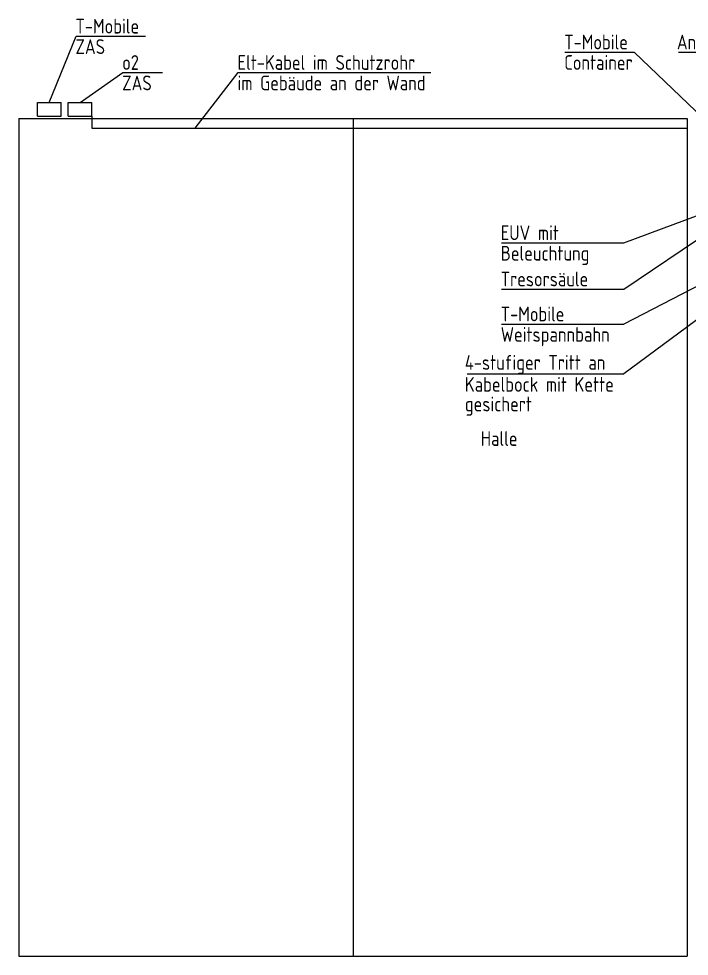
# Model space of a CAD drawing. Header units: millimetres. Extents: x -139278 to 641613, y -260926 to 217780.
# Drawn here: x 116937 to 133987, y -91229 to -67394 of the extents above; entities that cross this region are included whole.
import ezdxf
from ezdxf.enums import TextEntityAlignment as Align

# ---------------------------------------------------------------- set-up
doc = ezdxf.new("R2010")
doc.units = ezdxf.units.MM
doc.layers.add('70_T-Mobile', color=220, linetype='Continuous', lineweight=25)
doc.styles.add('ISOCP', font='ISOCP', dxfattribs={"width": 0.9})

msp = doc.modelspace()

# ---------------------------------------------------------------- linework, layer by layer
for p, q in [((130824.897, -68241.815), (132585.047, -68241.815)), ((134347.188, -69928.968), (132585.047, -68241.815)), ((133715.297, -68241.815), (136451.354, -68241.815)), ((118494.841, -69522.177), (119584.027, -68761.959)), ((119584.027, -68761.959), (120590.811, -68761.959)), ((121427.466, -70174.558), (122516.652, -68761.959)), ((122516.652, -68761.959), (127412.818, -68761.959)), ((118194.841, -69872.177), (118194.841, -69522.177)), ((118194.841, -69522.177), (118794.841, -69522.177)), ((118794.841, -69872.177), (118794.841, -69522.177)), ((116937.127, -69928.968), (116937.127, -91228.968)), ((116937.127, -69928.968), (133937.127, -69928.968)), ((118194.841, -69872.177), (118794.841, -69872.177)), ((125437.127, -69928.968), (125437.127, -91228.968)), ((133937.127, -69928.968), (133937.127, -91228.968)), ((132320.756, -74265.072), (135501.128, -72119.512)), ((132320.756, -73091.186), (134821.438, -72164.218)), ((137347.919, -72692.509), (132320.756, -76425.738)), ((129209.285, -73091.186), (132320.756, -73091.186)), ((129209.285, -74265.072), (132320.756, -74265.072)), ((128338.011, -76425.738), (132320.756, -76425.738)), ((116937.127, -91228.968), (133937.127, -91228.968))]:
    msp.add_line(p, q)
at = {"ltscale": 0.5}
for p, q in [((118794.841, -69872.177), (118794.841, -70174.558)), ((118794.841, -70174.558), (133937.127, -70174.558))]:
    msp.add_line(p, q, dxfattribs=at)
at = {"layer": '70_T-Mobile'}
for p, q in [((117714.09, -69522.177), (118396.597, -67838.742)), ((118396.597, -67838.742), (120156.747, -67838.742)), ((117414.09, -69872.177), (117414.09, -69522.177)), ((117414.09, -69522.177), (118014.09, -69522.177)), ((118014.09, -69872.177), (118014.09, -69522.177)), ((117414.09, -69872.177), (118014.09, -69872.177)), ((136782.047, -72857.897), (132320.756, -75155.607)), ((129209.285, -75155.607), (132320.756, -75155.607))]:
    msp.add_line(p, q, dxfattribs=at)

# ---------------------------------------------------------------- texts
at = {"style": 'ISOCP', "width": 0.9}
for s, p in [('T-Mobile', (130808.468, -68285.93)), ('Anfahrschutz', (133673.056, -68285.93)), ('o2', (119567.598, -68806.075)), ('Elt-Kabel im Schutzrohr', (122500.223, -68806.075)), ('Container', (130808.468, -68805.927)), ('ZAS', (119567.598, -69326.071)), ('im Gebäude an der Wand', (122500.223, -69326.071)), ('EUV mit', (129192.856, -73135.301)), ('Beleuchtung', (129192.856, -73655.298)), ('Tresorsäule', (129192.856, -74309.188)), ('4-stufiger Tritt an', (128281.349, -76431.482)), ('Kabelbock mit Kette', (128281.349, -76989.849)), ('gesichert', (128281.349, -77488.669)), ('Halle', (128685.914, -78366.32))]:
    msp.add_text(s, height=375, dxfattribs=at).set_placement(p, align=Align.BOTTOM_LEFT)
at = {"layer": '70_T-Mobile', "style": 'ISOCP', "width": 0.9}
for s, p in [('T-Mobile', (118380.168, -67882.857)), ('ZAS', (118380.168, -68402.854)), ('T-Mobile', (129192.856, -75199.722)), ('Weitspannbahn', (129192.856, -75719.718))]:
    msp.add_text(s, height=375, dxfattribs=at).set_placement(p, align=Align.BOTTOM_LEFT)

doc.saveas('drawing.dxf')
